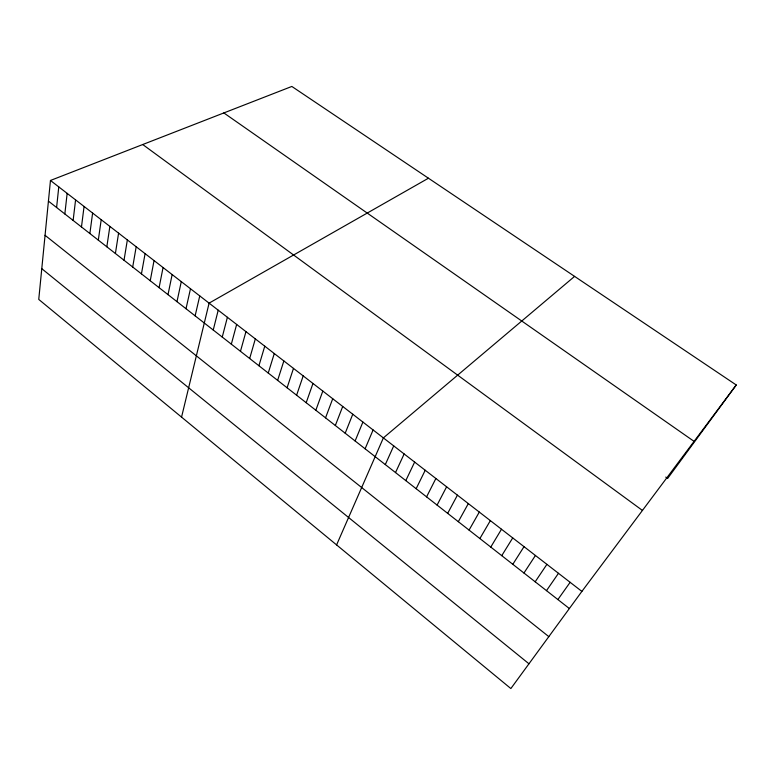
<?xml version="1.0" encoding="UTF-8"?>
<svg xmlns="http://www.w3.org/2000/svg" width="775" height="775" viewBox="0 0 775 775"><rect width="100%" height="100%" fill="white"/><g stroke="black" fill="none" stroke-linecap="round" stroke-linejoin="round"><path stroke-width="1.16" d="M50.462 180.468L38.75 299.421L510.861 688.549L581.889 591.403L736.25 384.981L291.836 86.451L50.462 180.468L581.889 591.403M56.604 207.516L58.774 186.901M64.838 213.958L67.154 193.372M73.131 220.439L75.582 199.892M81.472 226.968L84.068 206.45M89.871 233.537L92.612 213.057M98.318 240.143L101.205 219.703M106.834 246.799L109.866 226.407M115.398 253.493L118.585 233.139M124.019 260.245L127.352 239.93M132.699 267.026L136.187 246.76M141.438 273.866L145.09 253.638M150.234 280.744L154.041 260.565M159.088 287.67L163.06 267.53M168.01 294.645L172.137 274.553M176.981 301.659L181.282 281.625M186.019 308.731L190.485 288.746M195.126 315.851L199.756 295.914M181.553 417.115L209.095 303.132L428.439 178.211M213.241 330.014L218.211 310.184M222.251 337.067L227.395 317.285M231.328 344.168L236.646 324.434M240.463 351.308L245.956 331.632M249.666 358.505L255.333 338.888M258.918 365.742L264.769 346.183M268.247 373.037L274.282 353.536M277.634 380.38L283.853 360.937M287.089 387.771L293.493 368.387M296.602 395.211L303.199 375.894M306.183 402.709L312.974 383.46M315.832 410.256L322.817 391.065M325.548 417.851L332.727 398.738M335.333 425.504L342.715 406.458M345.195 433.215L352.77 414.228M355.115 440.975L362.903 422.065M365.103 448.793L373.104 429.951M336.592 544.903L383.373 437.894L574.595 276.384M385.311 464.583L393.719 445.896M395.512 472.576L404.153 453.956M405.8 480.616L414.644 462.074M416.146 488.715L425.223 470.26M426.579 496.872L435.879 478.495M437.09 505.087L446.613 486.797M447.669 513.36L457.424 495.157M458.325 521.691L468.323 503.585M469.069 530.09L479.299 512.072M479.88 538.548L490.352 520.616M490.778 547.072L501.493 529.238M501.754 555.656L512.721 537.918M512.808 564.307L524.026 546.656M523.958 573.016L535.428 555.472M535.176 581.802L546.908 564.345M546.491 590.647L558.475 573.297M557.884 599.559L570.138 582.316M736.25 384.981L667.633 478.437L665.754 477.09M223.849 112.927L694.08 441.372M142.716 144.528L642.436 510.434M48.428 201.122L569.363 608.53M45.057 235.3L548.816 636.633M41.773 268.673L528.967 663.788"/></g></svg>
